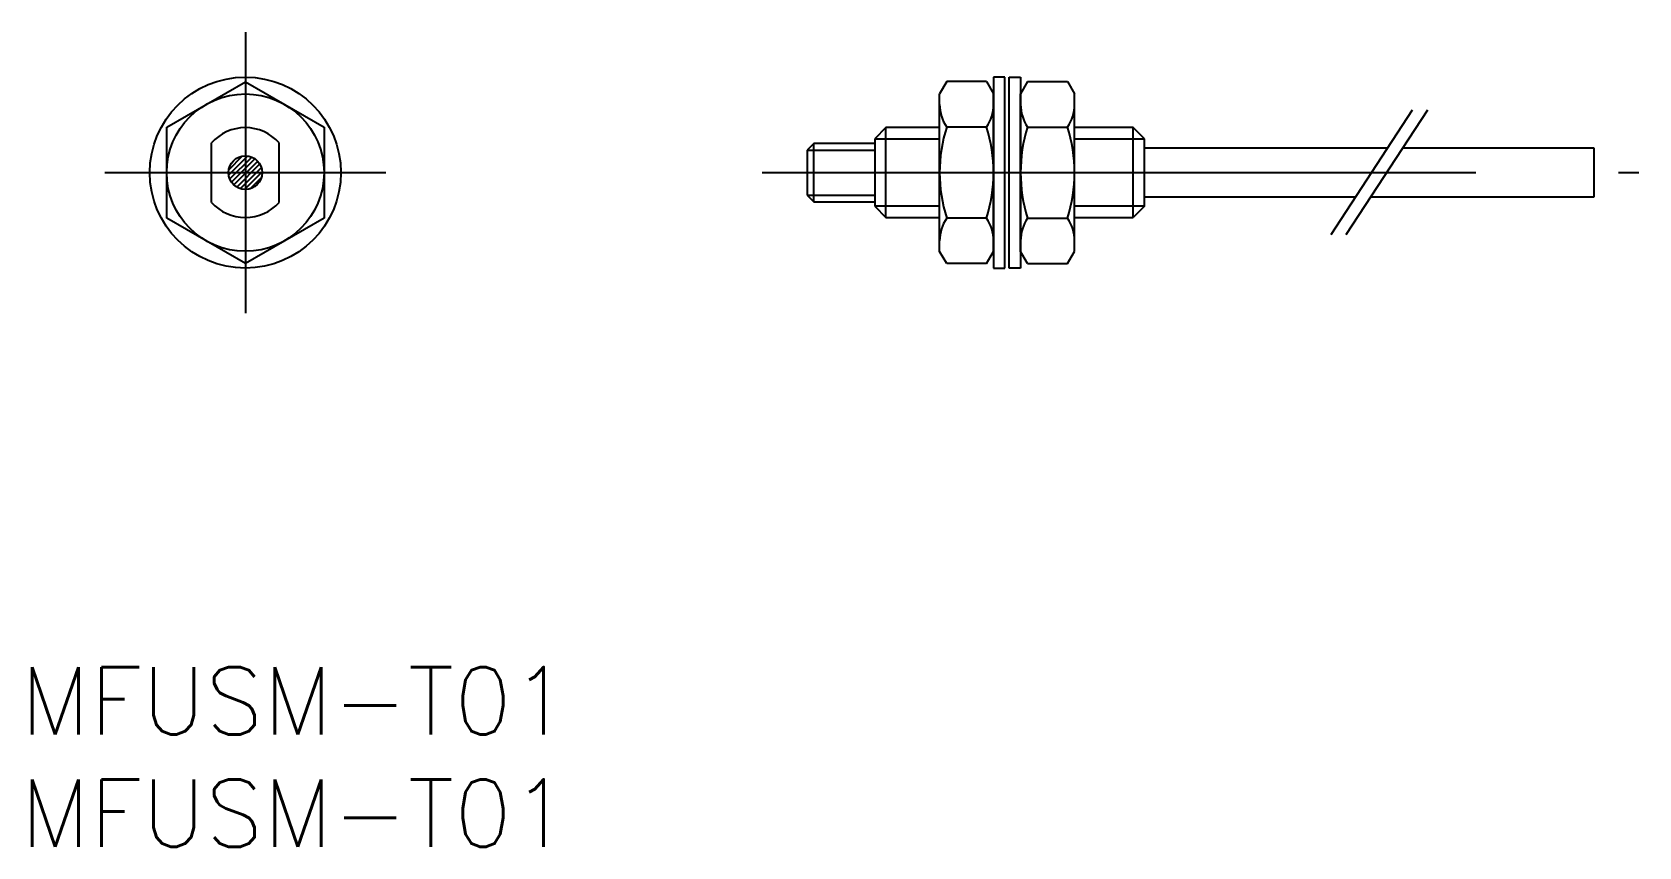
# Model space of a CAD drawing. Header units: millimetres. Extents: x -9.5 to 62, y -30 to 6.2.
import ezdxf

# ---------------------------------------------------------------- set-up
doc = ezdxf.new("R2010")
doc.units = ezdxf.units.MM
doc.linetypes.add('CENTER', pattern=[50.8, 31.75, -6.35, 6.35, -6.35])
doc.layers.add('CENTER', color=1, linetype='CENTER')
doc.styles.get("Standard").update_dxf_attribs({"font": 'txt.shx', "height": 3, "bigfont": 'bigfont.shx'})

msp = doc.modelspace()

# ---------------------------------------------------------------- linework, layer by layer
at = {"color": 7, "linetype": 'Continuous', "lineweight": -3}
for p, q in [((-3.5, 2.021), (0, 4.041)), ((0, 4.041), (3.5, 2.021)), ((31.205, 4.05), (30.891, 3.507)), ((32.978, 4.05), (31.205, 4.05)), ((32.978, 4.05), (33.291, 3.507)), ((33.791, 4.25), (33.291, 4.25)), ((33.291, 4.25), (33.291, -4.25)), ((33.791, -4.25), (33.791, 4.25)), ((33.991, -4.25), (33.991, 4.25)), ((33.991, 4.25), (34.491, 4.25)), ((34.491, 4.25), (34.491, -4.25)), ((34.805, 4.05), (34.491, 3.507)), ((34.805, 4.05), (36.578, 4.05)), ((36.578, 4.05), (36.891, 3.507)), ((30.891, -3.507), (30.891, 3.507)), ((33.291, -3.507), (33.291, 3.507)), ((34.491, -3.507), (34.491, 3.507)), ((36.891, -3.507), (36.891, 3.507)), ((-3.5, -2.021), (-3.5, 2.021)), ((3.5, 2.021), (3.5, -2.021)), ((28.5, 2), (28, 1.5)), ((28, 1.5), (28, -1.5)), ((28, 1.5), (30.891, 1.5)), ((28.5, -2), (28.5, 2)), ((30.891, 2), (28.5, 2)), ((32.978, 2.025), (31.205, 2.025)), ((34.805, 2.025), (36.578, 2.025)), ((39.5, 2), (36.891, 2)), ((36.891, 1.5), (40, 1.5)), ((40, 1.5), (39.5, 2)), ((39.5, -2), (39.5, 2)), ((40, -1.5), (40, 1.5)), ((-1.5, -1.323), (-1.5, 1.323)), ((1.5, -1.323), (1.5, 1.323)), ((25.3, 1.3), (25, 1)), ((25, 1), (25, -1)), ((25, 1), (28, 1)), ((28, 1.3), (25.3, 1.3)), ((25.3, -1.3), (25.3, 1.3)), ((40, 1.1), (50.825, 1.1)), ((51.502, 1.1), (60, 1.1)), ((60, 1.1), (60, -1.1)), ((25, -1), (25.3, -1.3)), ((25, -1), (28, -1)), ((25.3, -1.3), (28, -1.3)), ((49.386, -1.1), (40, -1.1)), ((60, -1.1), (50.064, -1.1)), ((0, -4.041), (-3.5, -2.021)), ((3.5, -2.021), (0, -4.041)), ((28, -1.5), (28.5, -2)), ((30.891, -1.5), (28, -1.5)), ((28.5, -2), (30.891, -2)), ((32.978, -2.025), (31.205, -2.025)), ((34.805, -2.025), (36.578, -2.025)), ((40, -1.5), (36.891, -1.5)), ((36.891, -2), (39.5, -2)), ((40, -1.5), (39.5, -2)), ((31.205, -4.05), (30.891, -3.507)), ((32.978, -4.05), (33.291, -3.507)), ((34.805, -4.05), (34.491, -3.507)), ((36.578, -4.05), (36.891, -3.507)), ((32.978, -4.05), (31.205, -4.05)), ((33.291, -4.25), (33.791, -4.25)), ((34.491, -4.25), (33.991, -4.25)), ((34.805, -4.05), (36.578, -4.05))]:
    msp.add_line(p, q, dxfattribs=at)
at = {"color": 3, "linetype": 'Continuous', "lineweight": -2}
for p, q in [((51.919, 2.774), (48.292, -2.774)), ((52.597, 2.774), (48.969, -2.774)), ((-0.742, -0.107), (0.107, 0.742)), ((-0.74, 0.12), (-0.12, 0.74)), ((-0.694, -0.283), (0.283, 0.694)), ((-0.615, -0.429), (0.429, 0.615)), ((-0.511, -0.549), (0.549, 0.511)), ((-0.383, -0.645), (0.645, 0.383)), ((-0.228, -0.715), (0.715, 0.228)), ((-0.038, -0.749), (0.749, 0.038)), ((0.218, -0.718), (0.718, -0.218))]:
    msp.add_line(p, q, dxfattribs=at)
at = {"color": 7, "linetype": 'Continuous', "lineweight": -3}
for radius in [4.25, 3.5, 0.75]:
    msp.add_circle((0, 0), radius, dxfattribs=at)
for centre, radius, start, end in [((32.684, 3.037), 1.793, 180, 214.38432), ((31.499, 3.037), 1.793, 325.61568, 0), ((36.284, 3.037), 1.793, 180, 214.38432), ((35.099, 3.037), 1.793, 325.61568, 0), ((0, 0), 2, 41.40962, 138.59038), ((37.593, 0), 6.702, 162.41205, 197.58797), ((26.59, 0), 6.702, 342.41203, 17.58795), ((41.193, 0), 6.702, 162.41205, 197.58797), ((30.19, 0), 6.702, 342.41203, 17.58795), ((0, 0), 2, 221.40962, 318.59038), ((32.684, -3.038), 1.793, 145.61568, 180), ((31.499, -3.038), 1.793, 0, 34.38432), ((36.284, -3.038), 1.793, 145.61568, 180), ((35.099, -3.038), 1.793, 0, 34.38432)]:
    msp.add_arc(centre, radius, start, end, dxfattribs=at)
at = {"layer": 'CENTER', "color": 1, "linetype": 'CENTER', "lineweight": -3}
for p, q in [((0, 6.25), (0, -6.25)), ((-6.25, 0), (6.25, 0)), ((23, 0), (62, 0))]:
    msp.add_line(p, q, dxfattribs=at)

# ---------------------------------------------------------------- texts
at = {"color": 7, "linetype": 'Continuous', "lineweight": -3, "char_height": 3, "attachment_point": 7}
for insert in [(-10, -25), (-10, -30)]:
    msp.add_mtext_dynamic_manual_height_columns('MFUSM-T01', width=46.4743, gutter_width=15, heights=[0], dxfattribs=dict(at, insert=insert))

doc.saveas('drawing.dxf')
